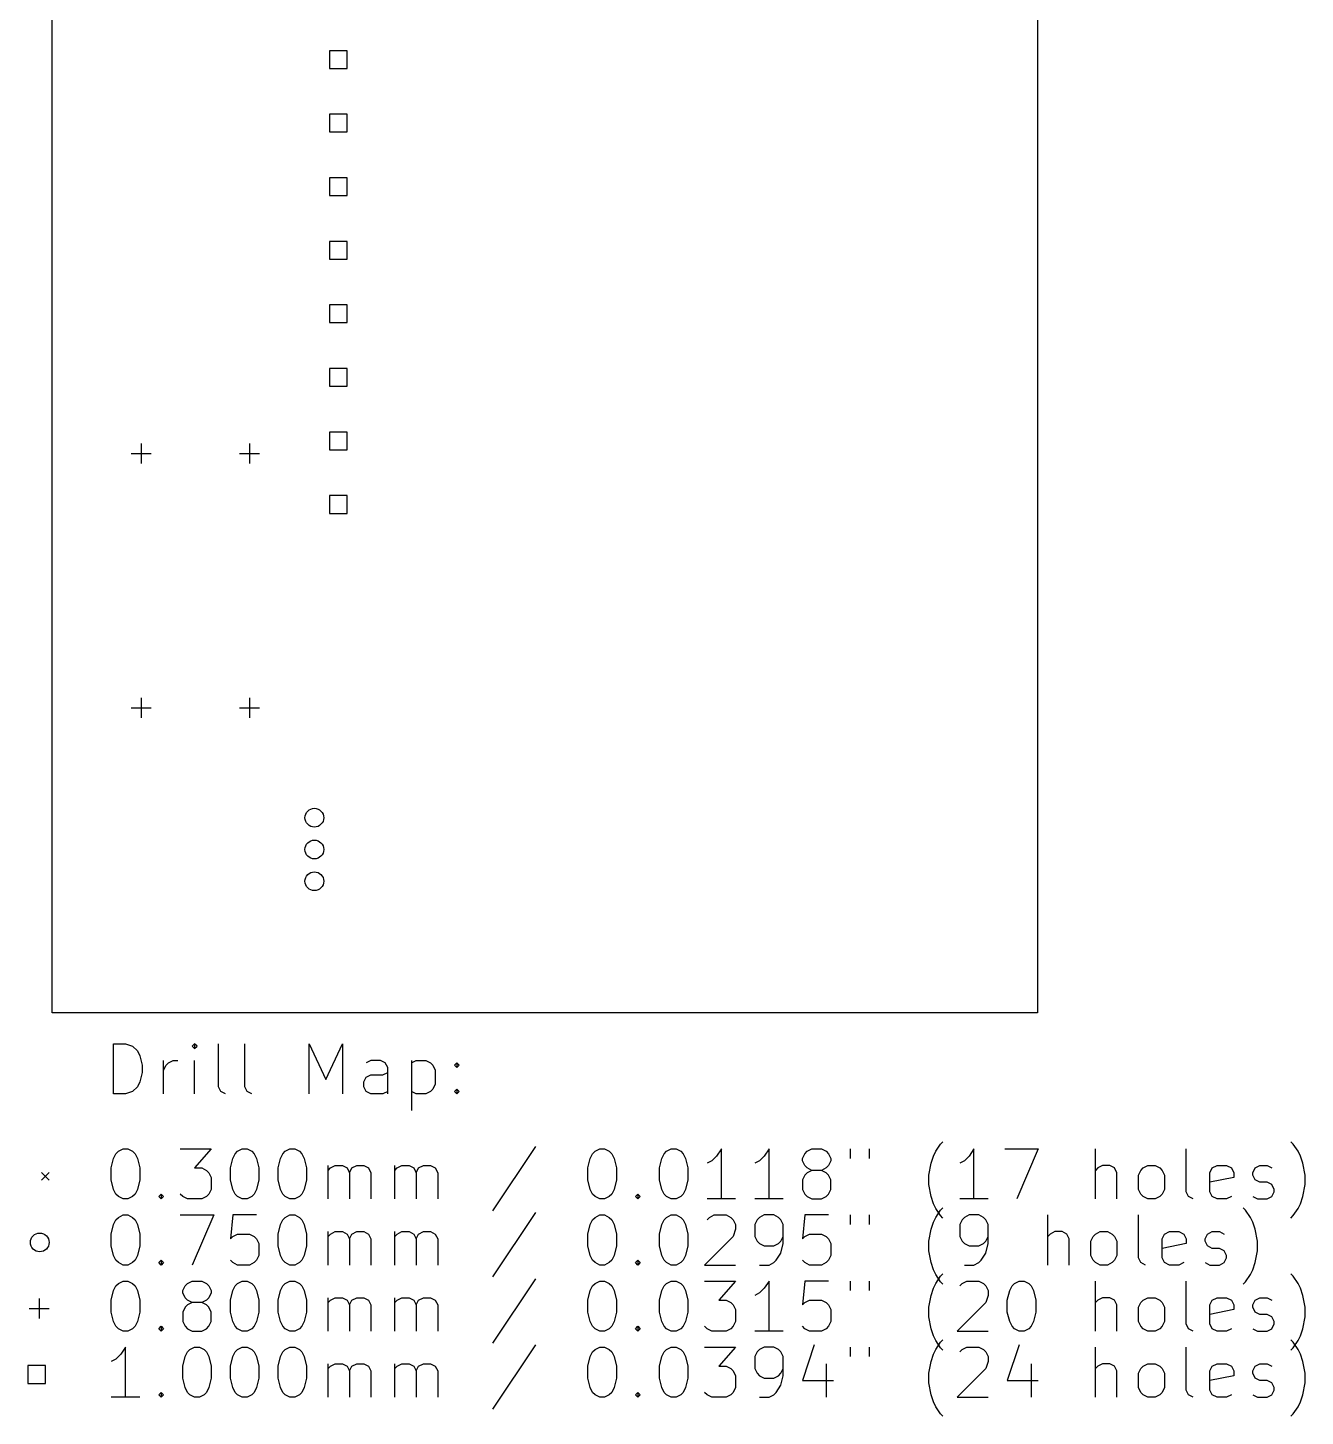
# Model space of a CAD drawing. Extents: x 89 to 140, y -167 to -56.
# Drawn here: x 89.2 to 140.2, y -167.2 to -111.8 of the extents above; entities that cross this region are included whole.
import ezdxf

# ---------------------------------------------------------------- set-up
doc = ezdxf.new("R2010")
doc.units = 0
doc.layers.add('BLACK', color=7, linetype='CONTINUOUS')

msp = doc.modelspace()

# ---------------------------------------------------------------- linework, layer by layer
at = {"layer": 'BLACK', "linetype": 'CONTINUOUS'}
for p, q in [((90.17, -151.13), (90.17, -55.88)), ((129.54, -55.88), (129.54, -151.13)), ((101.954, -112.676), (101.246, -112.676)), ((101.246, -112.676), (101.246, -113.384)), ((101.954, -113.384), (101.954, -112.676)), ((101.246, -113.384), (101.954, -113.384)), ((101.954, -115.216), (101.246, -115.216)), ((101.246, -115.216), (101.246, -115.924)), ((101.954, -115.924), (101.954, -115.216)), ((101.246, -115.924), (101.954, -115.924)), ((101.954, -117.756), (101.246, -117.756)), ((101.246, -117.756), (101.246, -118.464)), ((101.954, -118.464), (101.954, -117.756)), ((101.246, -118.464), (101.954, -118.464)), ((101.954, -120.296), (101.246, -120.296)), ((101.246, -120.296), (101.246, -121.004)), ((101.954, -121.004), (101.954, -120.296)), ((101.246, -121.004), (101.954, -121.004)), ((101.954, -122.836), (101.246, -122.836)), ((101.246, -122.836), (101.246, -123.544)), ((101.954, -123.544), (101.954, -122.836)), ((101.246, -123.544), (101.954, -123.544)), ((101.954, -125.376), (101.246, -125.376)), ((101.246, -125.376), (101.246, -126.084)), ((101.954, -126.084), (101.954, -125.376)), ((101.246, -126.084), (101.954, -126.084)), ((101.954, -127.916), (101.246, -127.916)), ((101.246, -127.916), (101.246, -128.624)), ((101.954, -128.624), (101.954, -127.916)), ((93.726, -128.378), (93.726, -129.178)), ((98.044, -128.378), (98.044, -129.178)), ((101.246, -128.624), (101.954, -128.624)), ((93.326, -128.778), (94.126, -128.778)), ((97.644, -128.778), (98.444, -128.778)), ((101.954, -130.456), (101.246, -130.456)), ((101.246, -130.456), (101.246, -131.164)), ((101.954, -131.164), (101.954, -130.456)), ((101.246, -131.164), (101.954, -131.164)), ((93.726, -138.538), (93.726, -139.338)), ((98.044, -138.538), (98.044, -139.338)), ((93.326, -138.938), (94.126, -138.938)), ((97.644, -138.938), (98.444, -138.938)), ((129.54, -151.13), (90.17, -151.13)), ((92.6192, -154.362), (92.6192, -152.362)), ((92.6192, -152.362), (93.0954, -152.362)), ((93.0954, -152.362), (93.3811, -152.457)), ((93.3811, -152.457), (93.5716, -152.647)), ((95.8573, -152.362), (95.762, -152.457)), ((95.762, -152.457), (95.8573, -152.552)), ((95.9525, -152.457), (95.8573, -152.362)), ((95.8573, -152.362), (95.8573, -152.552)), ((95.8573, -152.552), (95.9525, -152.457)), ((96.8097, -154.076), (96.8097, -152.362)), ((97.8573, -154.076), (97.8573, -152.362)), ((100.429, -154.362), (100.429, -152.362)), ((100.429, -152.362), (101.095, -153.79)), ((101.095, -153.79), (101.762, -152.362)), ((101.762, -152.362), (101.762, -154.362)), ((93.5716, -152.647), (93.6668, -152.838)), ((93.6668, -152.838), (93.762, -153.219)), ((94.6192, -154.362), (94.6192, -153.028)), ((94.7144, -153.219), (94.8097, -153.124)), ((94.8097, -153.124), (95.0001, -153.028)), ((95.0001, -153.028), (95.1906, -153.028)), ((95.8573, -154.362), (95.8573, -153.028)), ((102.905, -153.028), (102.714, -153.124)), ((103.286, -153.028), (102.905, -153.028)), ((103.476, -153.124), (103.286, -153.028)), ((103.572, -153.314), (103.476, -153.124)), ((104.524, -153.028), (104.524, -155.028)), ((104.524, -153.124), (104.714, -153.028)), ((104.714, -153.028), (105.095, -153.028)), ((105.095, -153.028), (105.286, -153.124)), ((105.286, -153.124), (105.381, -153.219)), ((106.238, -153.219), (106.333, -153.124)), ((106.333, -153.124), (106.429, -153.219)), ((106.333, -153.124), (106.333, -153.314)), ((93.762, -153.505), (93.6668, -153.886)), ((93.762, -153.219), (93.762, -153.505)), ((94.6192, -153.409), (94.7144, -153.219)), ((102.714, -153.695), (102.905, -153.6)), ((102.905, -153.6), (103.381, -153.6)), ((103.381, -153.6), (103.572, -153.505)), ((103.572, -154.362), (103.572, -153.314)), ((105.381, -153.219), (105.476, -153.409)), ((105.476, -153.409), (105.476, -153.981)), ((106.333, -153.314), (106.238, -153.219)), ((106.429, -153.219), (106.333, -153.314)), ((93.5716, -154.076), (93.3811, -154.267)), ((93.6668, -153.886), (93.5716, -154.076)), ((96.9049, -154.267), (96.8097, -154.076)), ((97.9525, -154.267), (97.8573, -154.076)), ((102.619, -153.886), (102.714, -153.695)), ((102.619, -154.076), (102.619, -153.886)), ((102.714, -154.267), (102.619, -154.076)), ((105.381, -154.171), (105.286, -154.267)), ((105.476, -153.981), (105.381, -154.171)), ((106.238, -154.267), (106.333, -154.171)), ((106.333, -154.171), (106.429, -154.267)), ((106.333, -154.171), (106.333, -154.362)), ((93.0954, -154.362), (92.6192, -154.362)), ((93.3811, -154.267), (93.0954, -154.362)), ((97.0954, -154.362), (96.9049, -154.267)), ((98.143, -154.362), (97.9525, -154.267)), ((102.905, -154.362), (102.714, -154.267)), ((103.381, -154.362), (102.905, -154.362)), ((103.572, -154.267), (103.381, -154.362)), ((104.714, -154.362), (104.524, -154.267)), ((105.095, -154.362), (104.714, -154.362)), ((105.286, -154.267), (105.095, -154.362)), ((106.333, -154.362), (106.238, -154.267)), ((106.429, -154.267), (106.333, -154.362)), ((125.476, -156.657), (125.667, -156.371)), ((125.667, -156.371), (125.762, -156.276)), ((139.762, -156.371), (139.667, -156.276)), ((139.953, -156.657), (139.762, -156.371)), ((92.524, -157.324), (92.6192, -156.943)), ((92.6192, -156.943), (92.7144, -156.752)), ((92.7144, -156.752), (92.8097, -156.657)), ((92.8097, -156.657), (93.0001, -156.562)), ((93.0001, -156.562), (93.1906, -156.562)), ((93.1906, -156.562), (93.3811, -156.657)), ((93.3811, -156.657), (93.4763, -156.752)), ((93.4763, -156.752), (93.5716, -156.943)), ((93.5716, -156.943), (93.6668, -157.324)), ((95.2859, -156.562), (96.524, -156.562)), ((96.524, -156.562), (95.8573, -157.324)), ((97.2859, -157.324), (97.3811, -156.943)), ((97.3811, -156.943), (97.4763, -156.752)), ((97.4763, -156.752), (97.5716, -156.657)), ((97.5716, -156.657), (97.762, -156.562)), ((97.762, -156.562), (97.9525, -156.562)), ((97.9525, -156.562), (98.143, -156.657)), ((98.143, -156.657), (98.2382, -156.752)), ((98.2382, -156.752), (98.3335, -156.943)), ((98.3335, -156.943), (98.4287, -157.324)), ((99.1906, -157.324), (99.2859, -156.943)), ((99.2859, -156.943), (99.3811, -156.752)), ((99.3811, -156.752), (99.4763, -156.657)), ((99.4763, -156.657), (99.6668, -156.562)), ((99.6668, -156.562), (99.8573, -156.562)), ((99.8573, -156.562), (100.048, -156.657)), ((100.048, -156.657), (100.143, -156.752)), ((100.143, -156.752), (100.238, -156.943)), ((100.238, -156.943), (100.333, -157.324)), ((109.476, -156.467), (107.762, -159.038)), ((111.572, -157.324), (111.667, -156.943)), ((111.667, -156.943), (111.762, -156.752)), ((111.762, -156.752), (111.857, -156.657)), ((111.857, -156.657), (112.048, -156.562)), ((112.048, -156.562), (112.238, -156.562)), ((112.238, -156.562), (112.429, -156.657)), ((112.429, -156.657), (112.524, -156.752)), ((112.524, -156.752), (112.619, -156.943)), ((112.619, -156.943), (112.714, -157.324)), ((114.429, -157.324), (114.524, -156.943)), ((114.524, -156.943), (114.619, -156.752)), ((114.619, -156.752), (114.714, -156.657)), ((114.714, -156.657), (114.905, -156.562)), ((114.905, -156.562), (115.095, -156.562)), ((115.095, -156.562), (115.286, -156.657)), ((115.286, -156.657), (115.381, -156.752)), ((115.381, -156.752), (115.476, -156.943)), ((115.476, -156.943), (115.572, -157.324)), ((116.714, -156.847), (116.524, -157.038)), ((116.905, -156.562), (116.714, -156.847)), ((116.905, -158.562), (116.905, -156.562)), ((118.619, -156.847), (118.429, -157.038)), ((118.81, -156.562), (118.619, -156.847)), ((118.81, -158.562), (118.81, -156.562)), ((120.143, -156.943), (120.238, -156.752)), ((120.143, -157.038), (120.143, -156.943)), ((120.238, -156.752), (120.333, -156.657)), ((120.333, -156.657), (120.524, -156.562)), ((120.524, -156.562), (120.905, -156.562)), ((120.905, -156.562), (121.095, -156.657)), ((121.095, -156.657), (121.191, -156.752)), ((121.191, -156.752), (121.286, -156.943)), ((121.286, -156.943), (121.286, -157.038)), ((122.048, -156.562), (122.048, -156.943)), ((122.81, -156.562), (122.81, -156.943)), ((125.286, -157.133), (125.381, -156.847)), ((125.381, -156.847), (125.476, -156.657)), ((126.81, -156.847), (126.619, -157.038)), ((127, -156.562), (126.81, -156.847)), ((127, -158.562), (127, -156.562)), ((128.238, -156.562), (129.572, -156.562)), ((129.572, -156.562), (128.714, -158.562)), ((131.857, -158.562), (131.857, -156.562)), ((135.476, -158.276), (135.476, -156.562)), ((140.048, -156.847), (139.953, -156.657)), ((140.143, -157.133), (140.048, -156.847)), ((89.743, -157.507), (90.043, -157.807)), ((90.043, -157.507), (89.743, -157.807)), ((92.524, -157.8), (92.524, -157.324)), ((93.6668, -157.324), (93.6668, -157.8)), ((95.8573, -157.324), (96.143, -157.324)), ((96.143, -157.324), (96.3335, -157.419)), ((96.3335, -157.419), (96.4287, -157.514)), ((96.4287, -157.514), (96.524, -157.705)), ((97.2859, -157.8), (97.2859, -157.324)), ((98.4287, -157.324), (98.4287, -157.8)), ((99.1906, -157.8), (99.1906, -157.324)), ((100.333, -157.324), (100.333, -157.8)), ((101.191, -158.562), (101.191, -157.228)), ((101.191, -157.419), (101.286, -157.324)), ((101.286, -157.324), (101.476, -157.228)), ((101.476, -157.228), (101.762, -157.228)), ((101.762, -157.228), (101.953, -157.324)), ((101.953, -157.324), (102.048, -157.514)), ((102.048, -157.514), (102.143, -157.324)), ((102.048, -157.514), (102.048, -158.562)), ((102.143, -157.324), (102.333, -157.228)), ((102.333, -157.228), (102.619, -157.228)), ((102.619, -157.228), (102.81, -157.324)), ((102.81, -157.324), (102.905, -157.514)), ((102.905, -157.514), (102.905, -158.562)), ((103.857, -158.562), (103.857, -157.228)), ((103.857, -157.419), (103.953, -157.324)), ((103.953, -157.324), (104.143, -157.228)), ((104.143, -157.228), (104.429, -157.228)), ((104.429, -157.228), (104.619, -157.324)), ((104.619, -157.324), (104.714, -157.514)), ((104.714, -157.514), (104.81, -157.324)), ((104.714, -157.514), (104.714, -158.562)), ((104.81, -157.324), (105, -157.228)), ((105, -157.228), (105.286, -157.228)), ((105.286, -157.228), (105.476, -157.324)), ((105.476, -157.324), (105.572, -157.514)), ((105.572, -157.514), (105.572, -158.562)), ((111.572, -157.8), (111.572, -157.324)), ((112.714, -157.324), (112.714, -157.8)), ((114.429, -157.8), (114.429, -157.324)), ((115.572, -157.324), (115.572, -157.8)), ((116.524, -157.038), (116.333, -157.133)), ((118.429, -157.038), (118.238, -157.133)), ((120.238, -157.228), (120.143, -157.038)), ((120.333, -157.324), (120.238, -157.228)), ((120.333, -157.514), (120.238, -157.609)), ((120.524, -157.419), (120.333, -157.324)), ((120.524, -157.419), (120.333, -157.514)), ((120.905, -157.419), (120.524, -157.419)), ((121.095, -157.324), (120.905, -157.419)), ((121.095, -157.514), (120.905, -157.419)), ((121.191, -157.228), (121.095, -157.324)), ((121.191, -157.609), (121.095, -157.514)), ((121.286, -157.038), (121.191, -157.228)), ((125.191, -157.609), (125.286, -157.133)), ((126.619, -157.038), (126.429, -157.133)), ((131.953, -157.324), (131.857, -157.419)), ((132.143, -157.228), (131.953, -157.324)), ((132.429, -157.228), (132.143, -157.228)), ((132.619, -157.324), (132.429, -157.228)), ((132.714, -157.514), (132.619, -157.324)), ((132.714, -158.562), (132.714, -157.514)), ((133.572, -157.609), (133.667, -157.419)), ((133.667, -157.419), (133.762, -157.324)), ((133.762, -157.324), (133.953, -157.228)), ((133.953, -157.228), (134.238, -157.228)), ((134.238, -157.228), (134.429, -157.324)), ((134.429, -157.324), (134.524, -157.419)), ((134.524, -157.419), (134.619, -157.609)), ((136.429, -157.514), (136.524, -157.324)), ((136.429, -158.276), (136.429, -157.514)), ((136.524, -157.324), (136.714, -157.228)), ((136.714, -157.228), (137.095, -157.228)), ((137.095, -157.228), (137.286, -157.324)), ((137.286, -157.324), (137.381, -157.514)), ((137.381, -157.514), (137.381, -157.705)), ((138.143, -157.514), (138.238, -157.324)), ((138.143, -157.609), (138.143, -157.514)), ((138.238, -157.324), (138.429, -157.228)), ((138.429, -157.228), (138.714, -157.228)), ((138.714, -157.228), (138.905, -157.324)), ((140.238, -157.609), (140.143, -157.133)), ((92.6192, -158.181), (92.524, -157.8)), ((93.6668, -157.8), (93.5716, -158.181)), ((96.524, -157.705), (96.524, -158.181)), ((97.3811, -158.181), (97.2859, -157.8)), ((98.4287, -157.8), (98.3335, -158.181)), ((99.2859, -158.181), (99.1906, -157.8)), ((100.333, -157.8), (100.238, -158.181)), ((111.667, -158.181), (111.572, -157.8)), ((112.714, -157.8), (112.619, -158.181)), ((114.524, -158.181), (114.429, -157.8)), ((115.572, -157.8), (115.476, -158.181)), ((120.238, -157.609), (120.143, -157.8)), ((120.143, -157.8), (120.143, -158.181)), ((121.286, -157.8), (121.191, -157.609)), ((121.286, -158.181), (121.286, -157.8)), ((125.191, -157.99), (125.191, -157.609)), ((125.286, -158.467), (125.191, -157.99)), ((133.572, -158.181), (133.572, -157.609)), ((134.619, -157.609), (134.619, -158.181)), ((137.381, -157.705), (136.429, -157.895)), ((138.238, -157.8), (138.143, -157.609)), ((138.429, -157.895), (138.238, -157.8)), ((138.714, -157.895), (138.429, -157.895)), ((138.905, -157.99), (138.714, -157.895)), ((139, -158.181), (138.905, -157.99)), ((140.143, -158.467), (140.238, -157.99)), ((140.238, -157.99), (140.238, -157.609)), ((92.7144, -158.371), (92.6192, -158.181)), ((92.8097, -158.467), (92.7144, -158.371)), ((93.0001, -158.562), (92.8097, -158.467)), ((93.1906, -158.562), (93.0001, -158.562)), ((93.3811, -158.467), (93.1906, -158.562)), ((93.4763, -158.371), (93.3811, -158.467)), ((93.5716, -158.181), (93.4763, -158.371)), ((94.4287, -158.467), (94.524, -158.371)), ((94.524, -158.562), (94.4287, -158.467)), ((94.524, -158.371), (94.6192, -158.467)), ((94.524, -158.371), (94.524, -158.562)), ((94.6192, -158.467), (94.524, -158.562)), ((95.3811, -158.467), (95.2859, -158.371)), ((95.5716, -158.562), (95.3811, -158.467)), ((96.143, -158.562), (95.5716, -158.562)), ((96.3335, -158.467), (96.143, -158.562)), ((96.4287, -158.371), (96.3335, -158.467)), ((96.524, -158.181), (96.4287, -158.371)), ((97.4763, -158.371), (97.3811, -158.181)), ((97.5716, -158.467), (97.4763, -158.371)), ((97.762, -158.562), (97.5716, -158.467)), ((97.9525, -158.562), (97.762, -158.562)), ((98.143, -158.467), (97.9525, -158.562)), ((98.2382, -158.371), (98.143, -158.467)), ((98.3335, -158.181), (98.2382, -158.371)), ((99.3811, -158.371), (99.2859, -158.181)), ((99.4763, -158.467), (99.3811, -158.371)), ((99.6668, -158.562), (99.4763, -158.467)), ((99.8573, -158.562), (99.6668, -158.562)), ((100.048, -158.467), (99.8573, -158.562)), ((100.143, -158.371), (100.048, -158.467)), ((100.238, -158.181), (100.143, -158.371)), ((111.762, -158.371), (111.667, -158.181)), ((111.857, -158.467), (111.762, -158.371)), ((112.048, -158.562), (111.857, -158.467)), ((112.238, -158.562), (112.048, -158.562)), ((112.429, -158.467), (112.238, -158.562)), ((112.524, -158.371), (112.429, -158.467)), ((112.619, -158.181), (112.524, -158.371)), ((113.476, -158.467), (113.572, -158.371)), ((113.572, -158.562), (113.476, -158.467)), ((113.572, -158.371), (113.667, -158.467)), ((113.572, -158.371), (113.572, -158.562)), ((113.667, -158.467), (113.572, -158.562)), ((114.619, -158.371), (114.524, -158.181)), ((114.714, -158.467), (114.619, -158.371)), ((114.905, -158.562), (114.714, -158.467)), ((115.095, -158.562), (114.905, -158.562)), ((115.286, -158.467), (115.095, -158.562)), ((115.381, -158.371), (115.286, -158.467)), ((115.476, -158.181), (115.381, -158.371)), ((117.476, -158.562), (116.333, -158.562)), ((119.381, -158.562), (118.238, -158.562)), ((120.143, -158.181), (120.238, -158.371)), ((120.238, -158.371), (120.333, -158.467)), ((120.333, -158.467), (120.524, -158.562)), ((120.524, -158.562), (120.905, -158.562)), ((120.905, -158.562), (121.095, -158.467)), ((121.095, -158.467), (121.191, -158.371)), ((121.191, -158.371), (121.286, -158.181)), ((125.381, -158.752), (125.286, -158.467)), ((127.572, -158.562), (126.429, -158.562)), ((133.667, -158.371), (133.572, -158.181)), ((133.762, -158.467), (133.667, -158.371)), ((133.953, -158.562), (133.762, -158.467)), ((134.238, -158.562), (133.953, -158.562)), ((134.429, -158.467), (134.238, -158.562)), ((134.524, -158.371), (134.429, -158.467)), ((134.619, -158.181), (134.524, -158.371)), ((135.572, -158.467), (135.476, -158.276)), ((135.762, -158.562), (135.572, -158.467)), ((136.524, -158.467), (136.429, -158.276)), ((136.714, -158.562), (136.524, -158.467)), ((137.095, -158.562), (136.714, -158.562)), ((137.286, -158.467), (137.095, -158.562)), ((138.143, -158.467), (138.333, -158.562)), ((138.333, -158.562), (138.714, -158.562)), ((138.714, -158.562), (138.905, -158.467)), ((138.905, -158.467), (139, -158.276)), ((139, -158.276), (139, -158.181)), ((140.048, -158.752), (140.143, -158.467)), ((92.8097, -159.297), (93.0001, -159.202)), ((93.0001, -159.202), (93.1906, -159.202)), ((93.1906, -159.202), (93.3811, -159.297)), ((95.2859, -159.202), (96.6192, -159.202)), ((96.6192, -159.202), (95.762, -161.202)), ((97.3811, -159.202), (97.2859, -160.154)), ((98.3335, -159.202), (97.3811, -159.202)), ((99.4763, -159.297), (99.6668, -159.202)), ((99.6668, -159.202), (99.8573, -159.202)), ((99.8573, -159.202), (100.048, -159.297)), ((109.476, -159.107), (107.762, -161.678)), ((111.857, -159.297), (112.048, -159.202)), ((112.048, -159.202), (112.238, -159.202)), ((112.238, -159.202), (112.429, -159.297)), ((114.714, -159.297), (114.905, -159.202)), ((114.905, -159.202), (115.095, -159.202)), ((115.095, -159.202), (115.286, -159.297)), ((116.429, -159.297), (116.619, -159.202)), ((116.619, -159.202), (117.095, -159.202)), ((117.095, -159.202), (117.286, -159.297)), ((118.619, -159.202), (118.429, -159.297)), ((119, -159.202), (118.619, -159.202)), ((119.191, -159.297), (119, -159.202)), ((120.238, -159.202), (120.143, -160.154)), ((121.191, -159.202), (120.238, -159.202)), ((122.048, -159.202), (122.048, -159.583)), ((122.81, -159.202), (122.81, -159.583)), ((125.476, -158.943), (125.381, -158.752)), ((125.667, -159.228), (125.476, -158.943)), ((125.476, -159.297), (125.667, -159.011)), ((125.667, -159.011), (125.762, -158.916)), ((125.762, -159.324), (125.667, -159.228)), ((126.81, -159.202), (126.619, -159.297)), ((127.191, -159.202), (126.81, -159.202)), ((127.381, -159.297), (127.191, -159.202)), ((129.953, -161.202), (129.953, -159.202)), ((133.572, -160.916), (133.572, -159.202)), ((137.857, -159.011), (137.762, -158.916)), ((138.048, -159.297), (137.857, -159.011)), ((139.667, -159.324), (139.762, -159.228)), ((139.762, -159.228), (139.953, -158.943)), ((139.953, -158.943), (140.048, -158.752)), ((92.524, -159.964), (92.6192, -159.583)), ((92.6192, -159.583), (92.7144, -159.392)), ((92.7144, -159.392), (92.8097, -159.297)), ((93.3811, -159.297), (93.4763, -159.392)), ((93.4763, -159.392), (93.5716, -159.583)), ((93.5716, -159.583), (93.6668, -159.964)), ((99.1906, -159.964), (99.2859, -159.583)), ((99.2859, -159.583), (99.3811, -159.392)), ((99.3811, -159.392), (99.4763, -159.297)), ((100.048, -159.297), (100.143, -159.392)), ((100.143, -159.392), (100.238, -159.583)), ((100.238, -159.583), (100.333, -159.964)), ((111.572, -159.964), (111.667, -159.583)), ((111.667, -159.583), (111.762, -159.392)), ((111.762, -159.392), (111.857, -159.297)), ((112.429, -159.297), (112.524, -159.392)), ((112.524, -159.392), (112.619, -159.583)), ((112.619, -159.583), (112.714, -159.964)), ((114.429, -159.964), (114.524, -159.583)), ((114.524, -159.583), (114.619, -159.392)), ((114.619, -159.392), (114.714, -159.297)), ((115.286, -159.297), (115.381, -159.392)), ((115.381, -159.392), (115.476, -159.583)), ((115.476, -159.583), (115.572, -159.964)), ((116.333, -159.392), (116.429, -159.297)), ((117.286, -159.297), (117.381, -159.392)), ((117.381, -159.392), (117.476, -159.583)), ((117.476, -159.773), (117.381, -160.059)), ((117.476, -159.583), (117.476, -159.773)), ((118.333, -159.392), (118.238, -159.583)), ((118.238, -159.583), (118.238, -160.059)), ((118.429, -159.297), (118.333, -159.392)), ((119.286, -159.392), (119.191, -159.297)), ((119.381, -159.583), (119.286, -159.392)), ((119.381, -160.345), (119.381, -159.583)), ((125.191, -160.249), (125.286, -159.773)), ((125.286, -159.773), (125.381, -159.487)), ((125.381, -159.487), (125.476, -159.297)), ((126.524, -159.392), (126.429, -159.583)), ((126.429, -159.583), (126.429, -160.059)), ((126.619, -159.297), (126.524, -159.392)), ((127.476, -159.392), (127.381, -159.297)), ((127.572, -159.583), (127.476, -159.392)), ((127.572, -160.345), (127.572, -159.583)), ((138.143, -159.487), (138.048, -159.297)), ((138.238, -159.773), (138.143, -159.487)), ((138.333, -160.249), (138.238, -159.773)), ((92.524, -160.44), (92.524, -159.964)), ((93.6668, -159.964), (93.6668, -160.44)), ((97.2859, -160.154), (97.3811, -160.059)), ((97.3811, -160.059), (97.5716, -159.964)), ((97.5716, -159.964), (98.0478, -159.964)), ((98.0478, -159.964), (98.2382, -160.059)), ((98.2382, -160.059), (98.3335, -160.154)), ((98.3335, -160.154), (98.4287, -160.345)), ((98.4287, -160.345), (98.4287, -160.821)), ((99.1906, -160.44), (99.1906, -159.964)), ((100.333, -159.964), (100.333, -160.44)), ((101.191, -161.202), (101.191, -159.868)), ((101.191, -160.059), (101.286, -159.964)), ((101.286, -159.964), (101.476, -159.868)), ((101.476, -159.868), (101.762, -159.868)), ((101.762, -159.868), (101.953, -159.964)), ((101.953, -159.964), (102.048, -160.154)), ((102.048, -160.154), (102.143, -159.964)), ((102.048, -160.154), (102.048, -161.202)), ((102.143, -159.964), (102.333, -159.868)), ((102.333, -159.868), (102.619, -159.868)), ((102.619, -159.868), (102.81, -159.964)), ((102.81, -159.964), (102.905, -160.154)), ((102.905, -160.154), (102.905, -161.202)), ((103.857, -161.202), (103.857, -159.868)), ((103.857, -160.059), (103.953, -159.964)), ((103.953, -159.964), (104.143, -159.868)), ((104.143, -159.868), (104.429, -159.868)), ((104.429, -159.868), (104.619, -159.964)), ((104.619, -159.964), (104.714, -160.154)), ((104.714, -160.154), (104.81, -159.964)), ((104.714, -160.154), (104.714, -161.202)), ((104.81, -159.964), (105, -159.868)), ((105, -159.868), (105.286, -159.868)), ((105.286, -159.868), (105.476, -159.964)), ((105.476, -159.964), (105.572, -160.154)), ((105.572, -160.154), (105.572, -161.202)), ((111.572, -160.44), (111.572, -159.964)), ((112.714, -159.964), (112.714, -160.44)), ((114.429, -160.44), (114.429, -159.964)), ((115.572, -159.964), (115.572, -160.44)), ((117.381, -160.059), (116.238, -161.202)), ((118.238, -160.059), (118.333, -160.249)), ((118.333, -160.249), (118.429, -160.345)), ((118.429, -160.345), (118.619, -160.44)), ((119, -160.44), (119.191, -160.345)), ((119.191, -160.345), (119.286, -160.249)), ((119.286, -160.249), (119.381, -160.059)), ((119.286, -160.726), (119.381, -160.345)), ((120.143, -160.154), (120.238, -160.059)), ((120.238, -160.059), (120.429, -159.964)), ((120.429, -159.964), (120.905, -159.964)), ((120.905, -159.964), (121.095, -160.059)), ((121.095, -160.059), (121.191, -160.154)), ((121.191, -160.154), (121.286, -160.345)), ((121.286, -160.345), (121.286, -160.821)), ((125.191, -160.63), (125.191, -160.249)), ((126.429, -160.059), (126.524, -160.249)), ((126.524, -160.249), (126.619, -160.345)), ((126.619, -160.345), (126.81, -160.44)), ((127.191, -160.44), (127.381, -160.345)), ((127.381, -160.345), (127.476, -160.249)), ((127.476, -160.249), (127.572, -160.059)), ((127.476, -160.726), (127.572, -160.345)), ((130.048, -159.964), (129.953, -160.059)), ((130.238, -159.868), (130.048, -159.964)), ((130.524, -159.868), (130.238, -159.868)), ((130.714, -159.964), (130.524, -159.868)), ((130.81, -160.154), (130.714, -159.964)), ((130.81, -161.202), (130.81, -160.154)), ((131.667, -160.249), (131.762, -160.059)), ((131.667, -160.821), (131.667, -160.249)), ((131.762, -160.059), (131.857, -159.964)), ((131.857, -159.964), (132.048, -159.868)), ((132.048, -159.868), (132.333, -159.868)), ((132.333, -159.868), (132.524, -159.964)), ((132.524, -159.964), (132.619, -160.059)), ((132.619, -160.059), (132.714, -160.249)), ((132.714, -160.249), (132.714, -160.821)), ((134.524, -160.154), (134.619, -159.964)), ((134.524, -160.916), (134.524, -160.154)), ((135.476, -160.345), (134.524, -160.535)), ((134.619, -159.964), (134.81, -159.868)), ((134.81, -159.868), (135.191, -159.868)), ((135.191, -159.868), (135.381, -159.964)), ((135.381, -159.964), (135.476, -160.154)), ((135.476, -160.154), (135.476, -160.345)), ((136.238, -160.154), (136.333, -159.964)), ((136.238, -160.249), (136.238, -160.154)), ((136.333, -160.44), (136.238, -160.249)), ((136.333, -159.964), (136.524, -159.868)), ((136.524, -159.868), (136.81, -159.868)), ((136.81, -159.868), (137, -159.964)), ((138.333, -160.63), (138.333, -160.249)), ((92.6192, -160.821), (92.524, -160.44)), ((92.7144, -161.011), (92.6192, -160.821)), ((93.5716, -160.821), (93.4763, -161.011)), ((93.6668, -160.44), (93.5716, -160.821)), ((98.4287, -160.821), (98.3335, -161.011)), ((99.2859, -160.821), (99.1906, -160.44)), ((99.3811, -161.011), (99.2859, -160.821)), ((100.238, -160.821), (100.143, -161.011)), ((100.333, -160.44), (100.238, -160.821)), ((111.667, -160.821), (111.572, -160.44)), ((111.762, -161.011), (111.667, -160.821)), ((112.619, -160.821), (112.524, -161.011)), ((112.714, -160.44), (112.619, -160.821)), ((114.524, -160.821), (114.429, -160.44)), ((114.619, -161.011), (114.524, -160.821)), ((115.476, -160.821), (115.381, -161.011)), ((115.572, -160.44), (115.476, -160.821)), ((118.619, -160.44), (119, -160.44)), ((119.095, -161.011), (119.286, -160.726)), ((121.286, -160.821), (121.191, -161.011)), ((125.286, -161.107), (125.191, -160.63)), ((126.81, -160.44), (127.191, -160.44)), ((127.286, -161.011), (127.476, -160.726)), ((131.762, -161.011), (131.667, -160.821)), ((132.714, -160.821), (132.619, -161.011)), ((136.524, -160.535), (136.333, -160.44)), ((136.81, -160.535), (136.524, -160.535)), ((137, -160.63), (136.81, -160.535)), ((137.095, -160.821), (137, -160.63)), ((137.095, -160.916), (137.095, -160.821)), ((138.238, -161.107), (138.333, -160.63)), ((92.8097, -161.107), (92.7144, -161.011)), ((93.0001, -161.202), (92.8097, -161.107)), ((93.1906, -161.202), (93.0001, -161.202)), ((93.3811, -161.107), (93.1906, -161.202)), ((93.4763, -161.011), (93.3811, -161.107)), ((94.4287, -161.107), (94.524, -161.011)), ((94.524, -161.202), (94.4287, -161.107)), ((94.524, -161.011), (94.6192, -161.107)), ((94.524, -161.011), (94.524, -161.202)), ((94.6192, -161.107), (94.524, -161.202)), ((97.3811, -161.107), (97.2859, -161.011)), ((97.5716, -161.202), (97.3811, -161.107)), ((98.0478, -161.202), (97.5716, -161.202)), ((98.2382, -161.107), (98.0478, -161.202)), ((98.3335, -161.011), (98.2382, -161.107)), ((99.4763, -161.107), (99.3811, -161.011)), ((99.6668, -161.202), (99.4763, -161.107)), ((99.8573, -161.202), (99.6668, -161.202)), ((100.048, -161.107), (99.8573, -161.202)), ((100.143, -161.011), (100.048, -161.107)), ((111.857, -161.107), (111.762, -161.011)), ((112.048, -161.202), (111.857, -161.107)), ((112.238, -161.202), (112.048, -161.202)), ((112.429, -161.107), (112.238, -161.202)), ((112.524, -161.011), (112.429, -161.107)), ((113.476, -161.107), (113.572, -161.011)), ((113.572, -161.202), (113.476, -161.107)), ((113.572, -161.011), (113.667, -161.107)), ((113.572, -161.011), (113.572, -161.202)), ((113.667, -161.107), (113.572, -161.202)), ((114.714, -161.107), (114.619, -161.011)), ((114.905, -161.202), (114.714, -161.107)), ((115.095, -161.202), (114.905, -161.202)), ((115.286, -161.107), (115.095, -161.202)), ((115.381, -161.011), (115.286, -161.107)), ((116.238, -161.202), (117.476, -161.202)), ((118.429, -161.202), (118.81, -161.202)), ((118.81, -161.202), (119, -161.107)), ((119, -161.107), (119.095, -161.011)), ((120.238, -161.107), (120.143, -161.011)), ((120.429, -161.202), (120.238, -161.107)), ((120.905, -161.202), (120.429, -161.202)), ((121.095, -161.107), (120.905, -161.202)), ((121.191, -161.011), (121.095, -161.107)), ((125.381, -161.392), (125.286, -161.107)), ((125.476, -161.583), (125.381, -161.392)), ((126.619, -161.202), (127, -161.202)), ((127, -161.202), (127.191, -161.107)), ((127.191, -161.107), (127.286, -161.011)), ((131.857, -161.107), (131.762, -161.011)), ((132.048, -161.202), (131.857, -161.107)), ((132.333, -161.202), (132.048, -161.202)), ((132.524, -161.107), (132.333, -161.202)), ((132.619, -161.011), (132.524, -161.107)), ((133.667, -161.107), (133.572, -160.916)), ((133.857, -161.202), (133.667, -161.107)), ((134.619, -161.107), (134.524, -160.916)), ((134.81, -161.202), (134.619, -161.107)), ((135.191, -161.202), (134.81, -161.202)), ((135.381, -161.107), (135.191, -161.202)), ((136.238, -161.107), (136.429, -161.202)), ((136.429, -161.202), (136.81, -161.202)), ((136.81, -161.202), (137, -161.107)), ((137, -161.107), (137.095, -160.916)), ((138.048, -161.583), (138.143, -161.392)), ((138.143, -161.392), (138.238, -161.107)), ((92.7144, -162.032), (92.8097, -161.937)), ((92.8097, -161.937), (93.0001, -161.842)), ((93.0001, -161.842), (93.1906, -161.842)), ((93.1906, -161.842), (93.3811, -161.937)), ((93.3811, -161.937), (93.4763, -162.032)), ((95.4763, -162.032), (95.5716, -161.937)), ((95.5716, -161.937), (95.762, -161.842)), ((95.762, -161.842), (96.143, -161.842)), ((96.143, -161.842), (96.3335, -161.937)), ((96.3335, -161.937), (96.4287, -162.032)), ((97.4763, -162.032), (97.5716, -161.937)), ((97.5716, -161.937), (97.762, -161.842)), ((97.762, -161.842), (97.9525, -161.842)), ((97.9525, -161.842), (98.143, -161.937)), ((98.143, -161.937), (98.2382, -162.032)), ((99.3811, -162.032), (99.4763, -161.937)), ((99.4763, -161.937), (99.6668, -161.842)), ((99.6668, -161.842), (99.8573, -161.842)), ((99.8573, -161.842), (100.048, -161.937)), ((100.048, -161.937), (100.143, -162.032)), ((109.476, -161.747), (107.762, -164.318)), ((111.762, -162.032), (111.857, -161.937)), ((111.857, -161.937), (112.048, -161.842)), ((112.048, -161.842), (112.238, -161.842)), ((112.238, -161.842), (112.429, -161.937)), ((112.429, -161.937), (112.524, -162.032)), ((114.619, -162.032), (114.714, -161.937)), ((114.714, -161.937), (114.905, -161.842)), ((114.905, -161.842), (115.095, -161.842)), ((115.095, -161.842), (115.286, -161.937)), ((115.286, -161.937), (115.381, -162.032)), ((116.238, -161.842), (117.476, -161.842)), ((117.476, -161.842), (116.81, -162.604)), ((118.81, -161.842), (118.619, -162.127)), ((118.81, -163.842), (118.81, -161.842)), ((120.238, -161.842), (120.143, -162.794)), ((121.191, -161.842), (120.238, -161.842)), ((122.048, -161.842), (122.048, -162.223)), ((122.81, -161.842), (122.81, -162.223)), ((125.381, -162.127), (125.476, -161.937)), ((125.667, -161.868), (125.476, -161.583)), ((125.476, -161.937), (125.667, -161.651)), ((125.667, -161.651), (125.762, -161.556)), ((125.762, -161.964), (125.667, -161.868)), ((126.429, -162.032), (126.524, -161.937)), ((126.524, -161.937), (126.714, -161.842)), ((126.714, -161.842), (127.191, -161.842)), ((127.191, -161.842), (127.381, -161.937)), ((127.381, -161.937), (127.476, -162.032)), ((128.524, -162.032), (128.619, -161.937)), ((128.619, -161.937), (128.81, -161.842)), ((128.81, -161.842), (129, -161.842)), ((129, -161.842), (129.191, -161.937)), ((129.191, -161.937), (129.286, -162.032)), ((131.857, -163.842), (131.857, -161.842)), ((135.476, -163.556), (135.476, -161.842)), ((137.762, -161.964), (137.857, -161.868)), ((137.857, -161.868), (138.048, -161.583)), ((139.762, -161.651), (139.667, -161.556)), ((139.953, -161.937), (139.762, -161.651)), ((140.048, -162.127), (139.953, -161.937)), ((89.643, -162.537), (89.643, -163.337)), ((92.524, -162.604), (92.6192, -162.223)), ((92.6192, -162.223), (92.7144, -162.032)), ((93.4763, -162.032), (93.5716, -162.223)), ((93.5716, -162.223), (93.6668, -162.604)), ((95.3811, -162.223), (95.4763, -162.032)), ((95.3811, -162.318), (95.3811, -162.223)), ((95.4763, -162.508), (95.3811, -162.318)), ((95.5716, -162.604), (95.4763, -162.508)), ((96.4287, -162.508), (96.3335, -162.604)), ((96.4287, -162.032), (96.524, -162.223)), ((96.524, -162.318), (96.4287, -162.508)), ((96.524, -162.223), (96.524, -162.318)), ((97.2859, -162.604), (97.3811, -162.223)), ((97.3811, -162.223), (97.4763, -162.032)), ((98.2382, -162.032), (98.3335, -162.223)), ((98.3335, -162.223), (98.4287, -162.604)), ((99.1906, -162.604), (99.2859, -162.223)), ((99.2859, -162.223), (99.3811, -162.032)), ((100.143, -162.032), (100.238, -162.223)), ((100.238, -162.223), (100.333, -162.604)), ((101.191, -163.842), (101.191, -162.508)), ((101.286, -162.604), (101.476, -162.508)), ((101.476, -162.508), (101.762, -162.508)), ((101.762, -162.508), (101.953, -162.604)), ((102.143, -162.604), (102.333, -162.508)), ((102.333, -162.508), (102.619, -162.508)), ((102.619, -162.508), (102.81, -162.604)), ((103.857, -163.842), (103.857, -162.508)), ((103.953, -162.604), (104.143, -162.508)), ((104.143, -162.508), (104.429, -162.508)), ((104.429, -162.508), (104.619, -162.604)), ((104.81, -162.604), (105, -162.508)), ((105, -162.508), (105.286, -162.508)), ((105.286, -162.508), (105.476, -162.604)), ((111.572, -162.604), (111.667, -162.223)), ((111.667, -162.223), (111.762, -162.032)), ((112.524, -162.032), (112.619, -162.223)), ((112.619, -162.223), (112.714, -162.604)), ((114.429, -162.604), (114.524, -162.223)), ((114.524, -162.223), (114.619, -162.032)), ((115.381, -162.032), (115.476, -162.223)), ((115.476, -162.223), (115.572, -162.604)), ((118.429, -162.318), (118.238, -162.413)), ((118.619, -162.127), (118.429, -162.318)), ((125.191, -162.889), (125.286, -162.413)), ((125.286, -162.413), (125.381, -162.127)), ((127.476, -162.032), (127.572, -162.223)), ((127.572, -162.413), (127.476, -162.699)), ((127.572, -162.223), (127.572, -162.413)), ((128.333, -162.604), (128.429, -162.223)), ((128.429, -162.223), (128.524, -162.032)), ((129.286, -162.032), (129.381, -162.223)), ((129.381, -162.223), (129.476, -162.604)), ((132.143, -162.508), (131.953, -162.604)), ((132.429, -162.508), (132.143, -162.508)), ((132.619, -162.604), (132.429, -162.508)), ((133.762, -162.604), (133.953, -162.508)), ((133.953, -162.508), (134.238, -162.508)), ((134.238, -162.508), (134.429, -162.604)), ((136.524, -162.604), (136.714, -162.508)), ((136.714, -162.508), (137.095, -162.508)), ((137.095, -162.508), (137.286, -162.604)), ((138.238, -162.604), (138.429, -162.508)), ((138.429, -162.508), (138.714, -162.508)), ((138.714, -162.508), (138.905, -162.604)), ((140.143, -162.413), (140.048, -162.127)), ((140.238, -162.889), (140.143, -162.413)), ((89.243, -162.937), (90.043, -162.937)), ((92.524, -163.08), (92.524, -162.604)), ((92.6192, -163.461), (92.524, -163.08)), ((93.6668, -163.08), (93.5716, -163.461)), ((93.6668, -162.604), (93.6668, -163.08)), ((95.4763, -162.889), (95.3811, -163.08)), ((95.3811, -163.08), (95.3811, -163.461)), ((95.5716, -162.794), (95.4763, -162.889)), ((95.762, -162.699), (95.5716, -162.604)), ((95.762, -162.699), (95.5716, -162.794)), ((96.143, -162.699), (95.762, -162.699)), ((96.3335, -162.604), (96.143, -162.699)), ((96.3335, -162.794), (96.143, -162.699)), ((96.4287, -162.889), (96.3335, -162.794)), ((96.524, -163.08), (96.4287, -162.889)), ((96.524, -163.461), (96.524, -163.08)), ((97.2859, -163.08), (97.2859, -162.604)), ((97.3811, -163.461), (97.2859, -163.08)), ((98.4287, -163.08), (98.3335, -163.461)), ((98.4287, -162.604), (98.4287, -163.08)), ((99.1906, -163.08), (99.1906, -162.604)), ((99.2859, -163.461), (99.1906, -163.08)), ((100.333, -163.08), (100.238, -163.461)), ((100.333, -162.604), (100.333, -163.08)), ((101.191, -162.699), (101.286, -162.604)), ((101.953, -162.604), (102.048, -162.794)), ((102.048, -162.794), (102.143, -162.604)), ((102.048, -162.794), (102.048, -163.842)), ((102.81, -162.604), (102.905, -162.794)), ((102.905, -162.794), (102.905, -163.842)), ((103.857, -162.699), (103.953, -162.604)), ((104.619, -162.604), (104.714, -162.794)), ((104.714, -162.794), (104.81, -162.604)), ((104.714, -162.794), (104.714, -163.842)), ((105.476, -162.604), (105.572, -162.794)), ((105.572, -162.794), (105.572, -163.842)), ((111.572, -163.08), (111.572, -162.604)), ((111.667, -163.461), (111.572, -163.08)), ((112.714, -163.08), (112.619, -163.461)), ((112.714, -162.604), (112.714, -163.08)), ((114.429, -163.08), (114.429, -162.604)), ((114.524, -163.461), (114.429, -163.08)), ((115.572, -163.08), (115.476, -163.461)), ((115.572, -162.604), (115.572, -163.08)), ((116.81, -162.604), (117.095, -162.604)), ((117.095, -162.604), (117.286, -162.699)), ((117.286, -162.699), (117.381, -162.794)), ((117.381, -162.794), (117.476, -162.985)), ((117.476, -162.985), (117.476, -163.461)), ((120.143, -162.794), (120.238, -162.699)), ((120.238, -162.699), (120.429, -162.604)), ((120.429, -162.604), (120.905, -162.604)), ((120.905, -162.604), (121.095, -162.699)), ((121.095, -162.699), (121.191, -162.794)), ((121.191, -162.794), (121.286, -162.985)), ((121.286, -162.985), (121.286, -163.461)), ((125.191, -163.27), (125.191, -162.889)), ((127.476, -162.699), (126.333, -163.842)), ((128.333, -163.08), (128.333, -162.604)), ((128.429, -163.461), (128.333, -163.08)), ((129.476, -163.08), (129.381, -163.461)), ((129.476, -162.604), (129.476, -163.08)), ((131.953, -162.604), (131.857, -162.699)), ((132.714, -162.794), (132.619, -162.604)), ((132.714, -163.842), (132.714, -162.794)), ((133.572, -162.889), (133.667, -162.699)), ((133.572, -163.461), (133.572, -162.889)), ((133.667, -162.699), (133.762, -162.604)), ((134.429, -162.604), (134.524, -162.699)), ((134.524, -162.699), (134.619, -162.889)), ((134.619, -162.889), (134.619, -163.461)), ((136.429, -162.794), (136.524, -162.604)), ((136.429, -163.556), (136.429, -162.794)), ((137.381, -162.985), (136.429, -163.175)), ((137.286, -162.604), (137.381, -162.794)), ((137.381, -162.794), (137.381, -162.985)), ((138.143, -162.794), (138.238, -162.604)), ((138.143, -162.889), (138.143, -162.794)), ((138.238, -163.08), (138.143, -162.889)), ((138.429, -163.175), (138.238, -163.08)), ((140.238, -163.27), (140.238, -162.889)), ((92.7144, -163.651), (92.6192, -163.461)), ((92.8097, -163.747), (92.7144, -163.651)), ((93.4763, -163.651), (93.3811, -163.747)), ((93.5716, -163.461), (93.4763, -163.651)), ((94.4287, -163.747), (94.524, -163.651)), ((94.524, -163.651), (94.6192, -163.747)), ((94.524, -163.651), (94.524, -163.842)), ((95.3811, -163.461), (95.4763, -163.651)), ((95.4763, -163.651), (95.5716, -163.747)), ((96.3335, -163.747), (96.4287, -163.651)), ((96.4287, -163.651), (96.524, -163.461)), ((97.4763, -163.651), (97.3811, -163.461)), ((97.5716, -163.747), (97.4763, -163.651)), ((98.2382, -163.651), (98.143, -163.747)), ((98.3335, -163.461), (98.2382, -163.651)), ((99.3811, -163.651), (99.2859, -163.461)), ((99.4763, -163.747), (99.3811, -163.651)), ((100.143, -163.651), (100.048, -163.747)), ((100.238, -163.461), (100.143, -163.651)), ((111.762, -163.651), (111.667, -163.461)), ((111.857, -163.747), (111.762, -163.651)), ((112.524, -163.651), (112.429, -163.747)), ((112.619, -163.461), (112.524, -163.651)), ((113.476, -163.747), (113.572, -163.651)), ((113.572, -163.651), (113.667, -163.747)), ((113.572, -163.651), (113.572, -163.842)), ((114.619, -163.651), (114.524, -163.461)), ((114.714, -163.747), (114.619, -163.651)), ((115.381, -163.651), (115.286, -163.747)), ((115.476, -163.461), (115.381, -163.651)), ((116.333, -163.747), (116.238, -163.651)), ((117.381, -163.651), (117.286, -163.747)), ((117.476, -163.461), (117.381, -163.651)), ((120.238, -163.747), (120.143, -163.651)), ((121.191, -163.651), (121.095, -163.747)), ((121.286, -163.461), (121.191, -163.651)), ((125.286, -163.747), (125.191, -163.27)), ((128.524, -163.651), (128.429, -163.461)), ((128.619, -163.747), (128.524, -163.651)), ((129.286, -163.651), (129.191, -163.747)), ((129.381, -163.461), (129.286, -163.651)), ((133.667, -163.651), (133.572, -163.461)), ((133.762, -163.747), (133.667, -163.651)), ((134.524, -163.651), (134.429, -163.747)), ((134.619, -163.461), (134.524, -163.651)), ((135.572, -163.747), (135.476, -163.556)), ((136.524, -163.747), (136.429, -163.556)), ((138.714, -163.175), (138.429, -163.175)), ((138.905, -163.27), (138.714, -163.175)), ((139, -163.461), (138.905, -163.27)), ((138.905, -163.747), (139, -163.556)), ((139, -163.556), (139, -163.461)), ((140.143, -163.747), (140.238, -163.27)), ((93.0001, -163.842), (92.8097, -163.747)), ((93.1906, -163.842), (93.0001, -163.842)), ((93.3811, -163.747), (93.1906, -163.842)), ((94.524, -163.842), (94.4287, -163.747)), ((94.6192, -163.747), (94.524, -163.842)), ((95.5716, -163.747), (95.762, -163.842)), ((95.762, -163.842), (96.143, -163.842)), ((96.143, -163.842), (96.3335, -163.747)), ((97.762, -163.842), (97.5716, -163.747)), ((97.9525, -163.842), (97.762, -163.842)), ((98.143, -163.747), (97.9525, -163.842)), ((99.6668, -163.842), (99.4763, -163.747)), ((99.8573, -163.842), (99.6668, -163.842)), ((100.048, -163.747), (99.8573, -163.842)), ((112.048, -163.842), (111.857, -163.747)), ((112.238, -163.842), (112.048, -163.842)), ((112.429, -163.747), (112.238, -163.842)), ((113.572, -163.842), (113.476, -163.747)), ((113.667, -163.747), (113.572, -163.842)), ((114.905, -163.842), (114.714, -163.747)), ((115.095, -163.842), (114.905, -163.842)), ((115.286, -163.747), (115.095, -163.842)), ((116.524, -163.842), (116.333, -163.747)), ((117.095, -163.842), (116.524, -163.842)), ((117.286, -163.747), (117.095, -163.842)), ((119.381, -163.842), (118.238, -163.842)), ((120.429, -163.842), (120.238, -163.747)), ((120.905, -163.842), (120.429, -163.842)), ((121.095, -163.747), (120.905, -163.842)), ((125.381, -164.032), (125.286, -163.747)), ((125.476, -164.223), (125.381, -164.032)), ((125.667, -164.508), (125.476, -164.223)), ((125.667, -164.291), (125.762, -164.196)), ((126.333, -163.842), (127.572, -163.842)), ((128.81, -163.842), (128.619, -163.747)), ((129, -163.842), (128.81, -163.842)), ((129.191, -163.747), (129, -163.842)), ((133.953, -163.842), (133.762, -163.747)), ((134.238, -163.842), (133.953, -163.842)), ((134.429, -163.747), (134.238, -163.842)), ((135.762, -163.842), (135.572, -163.747)), ((136.714, -163.842), (136.524, -163.747)), ((137.095, -163.842), (136.714, -163.842)), ((137.286, -163.747), (137.095, -163.842)), ((138.143, -163.747), (138.333, -163.842)), ((138.333, -163.842), (138.714, -163.842)), ((138.714, -163.842), (138.905, -163.747)), ((139.762, -164.291), (139.667, -164.196)), ((139.762, -164.508), (139.953, -164.223)), ((139.953, -164.223), (140.048, -164.032)), ((140.048, -164.032), (140.143, -163.747)), ((92.9049, -164.767), (92.7144, -164.958)), ((93.0954, -164.482), (92.9049, -164.767)), ((93.0954, -166.482), (93.0954, -164.482)), ((95.4763, -164.863), (95.5716, -164.672)), ((95.5716, -164.672), (95.6668, -164.577)), ((95.6668, -164.577), (95.8573, -164.482)), ((95.8573, -164.482), (96.0478, -164.482)), ((96.0478, -164.482), (96.2382, -164.577)), ((96.2382, -164.577), (96.3335, -164.672)), ((96.3335, -164.672), (96.4287, -164.863)), ((97.3811, -164.863), (97.4763, -164.672)), ((97.4763, -164.672), (97.5716, -164.577)), ((97.5716, -164.577), (97.762, -164.482)), ((97.762, -164.482), (97.9525, -164.482)), ((97.9525, -164.482), (98.143, -164.577)), ((98.143, -164.577), (98.2382, -164.672)), ((98.2382, -164.672), (98.3335, -164.863)), ((99.2859, -164.863), (99.3811, -164.672)), ((99.3811, -164.672), (99.4763, -164.577)), ((99.4763, -164.577), (99.6668, -164.482)), ((99.6668, -164.482), (99.8573, -164.482)), ((99.8573, -164.482), (100.048, -164.577)), ((100.048, -164.577), (100.143, -164.672)), ((100.143, -164.672), (100.238, -164.863)), ((109.476, -164.387), (107.762, -166.958)), ((111.667, -164.863), (111.762, -164.672)), ((111.762, -164.672), (111.857, -164.577)), ((111.857, -164.577), (112.048, -164.482)), ((112.048, -164.482), (112.238, -164.482)), ((112.238, -164.482), (112.429, -164.577)), ((112.429, -164.577), (112.524, -164.672)), ((112.524, -164.672), (112.619, -164.863)), ((114.524, -164.863), (114.619, -164.672)), ((114.619, -164.672), (114.714, -164.577)), ((114.714, -164.577), (114.905, -164.482)), ((114.905, -164.482), (115.095, -164.482)), ((115.095, -164.482), (115.286, -164.577)), ((115.286, -164.577), (115.381, -164.672)), ((115.381, -164.672), (115.476, -164.863)), ((116.238, -164.482), (117.476, -164.482)), ((117.476, -164.482), (116.81, -165.244)), ((118.333, -164.672), (118.238, -164.863)), ((118.429, -164.577), (118.333, -164.672)), ((118.619, -164.482), (118.429, -164.577)), ((119, -164.482), (118.619, -164.482)), ((119.191, -164.577), (119, -164.482)), ((119.286, -164.672), (119.191, -164.577)), ((119.381, -164.863), (119.286, -164.672)), ((120.619, -164.387), (120.143, -165.815)), ((122.048, -164.482), (122.048, -164.863)), ((122.81, -164.482), (122.81, -164.863)), ((125.286, -165.053), (125.381, -164.767)), ((125.381, -164.767), (125.476, -164.577)), ((125.476, -164.577), (125.667, -164.291)), ((125.762, -164.604), (125.667, -164.508)), ((126.429, -164.672), (126.524, -164.577)), ((126.524, -164.577), (126.714, -164.482)), ((126.714, -164.482), (127.191, -164.482)), ((127.191, -164.482), (127.381, -164.577)), ((127.381, -164.577), (127.476, -164.672)), ((127.476, -164.672), (127.572, -164.863)), ((128.81, -164.387), (128.333, -165.815)), ((131.857, -166.482), (131.857, -164.482)), ((135.476, -166.196), (135.476, -164.482)), ((139.667, -164.604), (139.762, -164.508)), ((139.953, -164.577), (139.762, -164.291)), ((140.048, -164.767), (139.953, -164.577)), ((140.143, -165.053), (140.048, -164.767)), ((89.8966, -165.223), (89.1894, -165.223)), ((89.1894, -165.223), (89.1894, -165.931)), ((89.8966, -165.931), (89.8966, -165.223)), ((92.7144, -164.958), (92.524, -165.053)), ((95.3811, -165.244), (95.4763, -164.863)), ((95.3811, -165.72), (95.3811, -165.244)), ((96.4287, -164.863), (96.524, -165.244)), ((96.524, -165.244), (96.524, -165.72)), ((97.2859, -165.244), (97.3811, -164.863)), ((97.2859, -165.72), (97.2859, -165.244)), ((98.3335, -164.863), (98.4287, -165.244)), ((98.4287, -165.244), (98.4287, -165.72)), ((99.1906, -165.244), (99.2859, -164.863)), ((99.1906, -165.72), (99.1906, -165.244)), ((100.238, -164.863), (100.333, -165.244)), ((100.333, -165.244), (100.333, -165.72)), ((101.191, -166.482), (101.191, -165.148)), ((101.191, -165.339), (101.286, -165.244)), ((101.286, -165.244), (101.476, -165.148)), ((101.476, -165.148), (101.762, -165.148)), ((101.762, -165.148), (101.953, -165.244)), ((101.953, -165.244), (102.048, -165.434)), ((102.048, -165.434), (102.143, -165.244)), ((102.143, -165.244), (102.333, -165.148)), ((102.333, -165.148), (102.619, -165.148)), ((102.619, -165.148), (102.81, -165.244)), ((102.81, -165.244), (102.905, -165.434)), ((103.857, -166.482), (103.857, -165.148)), ((103.857, -165.339), (103.953, -165.244)), ((103.953, -165.244), (104.143, -165.148)), ((104.143, -165.148), (104.429, -165.148)), ((104.429, -165.148), (104.619, -165.244)), ((104.619, -165.244), (104.714, -165.434)), ((104.714, -165.434), (104.81, -165.244)), ((104.81, -165.244), (105, -165.148)), ((105, -165.148), (105.286, -165.148)), ((105.286, -165.148), (105.476, -165.244)), ((105.476, -165.244), (105.572, -165.434)), ((111.572, -165.244), (111.667, -164.863)), ((111.572, -165.72), (111.572, -165.244)), ((112.619, -164.863), (112.714, -165.244)), ((112.714, -165.244), (112.714, -165.72)), ((114.429, -165.244), (114.524, -164.863)), ((114.429, -165.72), (114.429, -165.244)), ((115.476, -164.863), (115.572, -165.244)), ((115.572, -165.244), (115.572, -165.72)), ((116.81, -165.244), (117.095, -165.244)), ((117.095, -165.244), (117.286, -165.339)), ((117.286, -165.339), (117.381, -165.434)), ((118.238, -164.863), (118.238, -165.339)), ((118.238, -165.339), (118.333, -165.529)), ((119.286, -165.529), (119.381, -165.339)), ((119.381, -165.625), (119.381, -164.863)), ((121.095, -165.148), (121.095, -166.482)), ((125.191, -165.529), (125.286, -165.053)), ((127.476, -165.339), (126.333, -166.482)), ((127.572, -165.053), (127.476, -165.339)), ((127.572, -164.863), (127.572, -165.053)), ((129.286, -165.148), (129.286, -166.482)), ((131.953, -165.244), (131.857, -165.339)), ((132.143, -165.148), (131.953, -165.244)), ((132.429, -165.148), (132.143, -165.148)), ((132.619, -165.244), (132.429, -165.148)), ((132.714, -165.434), (132.619, -165.244)), ((133.572, -165.529), (133.667, -165.339)), ((133.667, -165.339), (133.762, -165.244)), ((133.762, -165.244), (133.953, -165.148)), ((133.953, -165.148), (134.238, -165.148)), ((134.238, -165.148), (134.429, -165.244)), ((134.429, -165.244), (134.524, -165.339)), ((134.524, -165.339), (134.619, -165.529)), ((136.429, -165.434), (136.524, -165.244)), ((136.524, -165.244), (136.714, -165.148)), ((136.714, -165.148), (137.095, -165.148)), ((137.095, -165.148), (137.286, -165.244)), ((137.286, -165.244), (137.381, -165.434)), ((138.143, -165.434), (138.238, -165.244)), ((138.238, -165.244), (138.429, -165.148)), ((138.429, -165.148), (138.714, -165.148)), ((138.714, -165.148), (138.905, -165.244)), ((140.238, -165.529), (140.143, -165.053)), ((95.4763, -166.101), (95.3811, -165.72)), ((96.524, -165.72), (96.4287, -166.101)), ((97.3811, -166.101), (97.2859, -165.72)), ((98.4287, -165.72), (98.3335, -166.101)), ((99.2859, -166.101), (99.1906, -165.72)), ((100.333, -165.72), (100.238, -166.101)), ((102.048, -165.434), (102.048, -166.482)), ((102.905, -165.434), (102.905, -166.482)), ((104.714, -165.434), (104.714, -166.482)), ((105.572, -165.434), (105.572, -166.482)), ((111.667, -166.101), (111.572, -165.72)), ((112.714, -165.72), (112.619, -166.101)), ((114.524, -166.101), (114.429, -165.72)), ((115.572, -165.72), (115.476, -166.101)), ((117.381, -165.434), (117.476, -165.625)), ((117.476, -165.625), (117.476, -166.101)), ((118.333, -165.529), (118.429, -165.625)), ((118.429, -165.625), (118.619, -165.72)), ((118.619, -165.72), (119, -165.72)), ((119, -165.72), (119.191, -165.625)), ((119.191, -165.625), (119.286, -165.529)), ((119.286, -166.006), (119.381, -165.625)), ((120.143, -165.815), (121.381, -165.815)), ((125.191, -165.91), (125.191, -165.529)), ((128.333, -165.815), (129.572, -165.815)), ((132.714, -166.482), (132.714, -165.434)), ((133.572, -166.101), (133.572, -165.529)), ((134.619, -165.529), (134.619, -166.101)), ((136.429, -166.196), (136.429, -165.434)), ((137.381, -165.625), (136.429, -165.815)), ((137.381, -165.434), (137.381, -165.625)), ((138.143, -165.529), (138.143, -165.434)), ((138.238, -165.72), (138.143, -165.529)), ((138.429, -165.815), (138.238, -165.72)), ((138.714, -165.815), (138.429, -165.815)), ((138.905, -165.91), (138.714, -165.815)), ((140.238, -165.91), (140.238, -165.529)), ((89.1894, -165.931), (89.8966, -165.931)), ((94.4287, -166.387), (94.524, -166.291)), ((94.524, -166.482), (94.4287, -166.387)), ((94.524, -166.291), (94.6192, -166.387)), ((94.524, -166.291), (94.524, -166.482)), ((94.6192, -166.387), (94.524, -166.482)), ((95.5716, -166.291), (95.4763, -166.101)), ((95.6668, -166.387), (95.5716, -166.291)), ((95.8573, -166.482), (95.6668, -166.387)), ((96.2382, -166.387), (96.0478, -166.482)), ((96.3335, -166.291), (96.2382, -166.387)), ((96.4287, -166.101), (96.3335, -166.291)), ((97.4763, -166.291), (97.3811, -166.101)), ((97.5716, -166.387), (97.4763, -166.291)), ((97.762, -166.482), (97.5716, -166.387)), ((98.143, -166.387), (97.9525, -166.482)), ((98.2382, -166.291), (98.143, -166.387)), ((98.3335, -166.101), (98.2382, -166.291)), ((99.3811, -166.291), (99.2859, -166.101)), ((99.4763, -166.387), (99.3811, -166.291)), ((99.6668, -166.482), (99.4763, -166.387)), ((100.048, -166.387), (99.8573, -166.482)), ((100.143, -166.291), (100.048, -166.387)), ((100.238, -166.101), (100.143, -166.291)), ((111.762, -166.291), (111.667, -166.101)), ((111.857, -166.387), (111.762, -166.291)), ((112.048, -166.482), (111.857, -166.387)), ((112.429, -166.387), (112.238, -166.482)), ((112.524, -166.291), (112.429, -166.387)), ((112.619, -166.101), (112.524, -166.291)), ((113.476, -166.387), (113.572, -166.291)), ((113.572, -166.482), (113.476, -166.387)), ((113.572, -166.291), (113.667, -166.387)), ((113.572, -166.291), (113.572, -166.482)), ((113.667, -166.387), (113.572, -166.482)), ((114.619, -166.291), (114.524, -166.101)), ((114.714, -166.387), (114.619, -166.291)), ((114.905, -166.482), (114.714, -166.387)), ((115.286, -166.387), (115.095, -166.482)), ((115.381, -166.291), (115.286, -166.387)), ((115.476, -166.101), (115.381, -166.291)), ((116.333, -166.387), (116.238, -166.291)), ((116.524, -166.482), (116.333, -166.387)), ((117.286, -166.387), (117.095, -166.482)), ((117.381, -166.291), (117.286, -166.387)), ((117.476, -166.101), (117.381, -166.291)), ((118.81, -166.482), (119, -166.387)), ((119, -166.387), (119.095, -166.291)), ((119.095, -166.291), (119.286, -166.006)), ((125.286, -166.387), (125.191, -165.91)), ((125.381, -166.672), (125.286, -166.387)), ((133.667, -166.291), (133.572, -166.101)), ((133.762, -166.387), (133.667, -166.291)), ((133.953, -166.482), (133.762, -166.387)), ((134.429, -166.387), (134.238, -166.482)), ((134.524, -166.291), (134.429, -166.387)), ((134.619, -166.101), (134.524, -166.291)), ((135.572, -166.387), (135.476, -166.196)), ((135.762, -166.482), (135.572, -166.387)), ((136.524, -166.387), (136.429, -166.196)), ((136.714, -166.482), (136.524, -166.387)), ((137.286, -166.387), (137.095, -166.482)), ((138.143, -166.387), (138.333, -166.482)), ((138.714, -166.482), (138.905, -166.387)), ((139, -166.101), (138.905, -165.91)), ((138.905, -166.387), (139, -166.196)), ((139, -166.196), (139, -166.101)), ((140.048, -166.672), (140.143, -166.387)), ((140.143, -166.387), (140.238, -165.91)), ((93.6668, -166.482), (92.524, -166.482)), ((96.0478, -166.482), (95.8573, -166.482)), ((97.9525, -166.482), (97.762, -166.482)), ((99.8573, -166.482), (99.6668, -166.482)), ((112.238, -166.482), (112.048, -166.482)), ((115.095, -166.482), (114.905, -166.482)), ((117.095, -166.482), (116.524, -166.482)), ((118.429, -166.482), (118.81, -166.482)), ((125.476, -166.863), (125.381, -166.672)), ((125.667, -167.148), (125.476, -166.863)), ((126.333, -166.482), (127.572, -166.482)), ((134.238, -166.482), (133.953, -166.482)), ((137.095, -166.482), (136.714, -166.482)), ((138.333, -166.482), (138.714, -166.482)), ((139.762, -167.148), (139.953, -166.863)), ((139.953, -166.863), (140.048, -166.672)), ((125.762, -167.244), (125.667, -167.148)), ((139.667, -167.244), (139.762, -167.148))]:
    msp.add_line(p, q, dxfattribs=at)
at = {"layer": 'BLACK'}
for centre in [(100.642, -143.326), (100.642, -144.596), (100.642, -145.866), (89.668, -160.297)]:
    msp.add_circle(centre, 0.375, dxfattribs=at)

doc.saveas('drawing.dxf')
